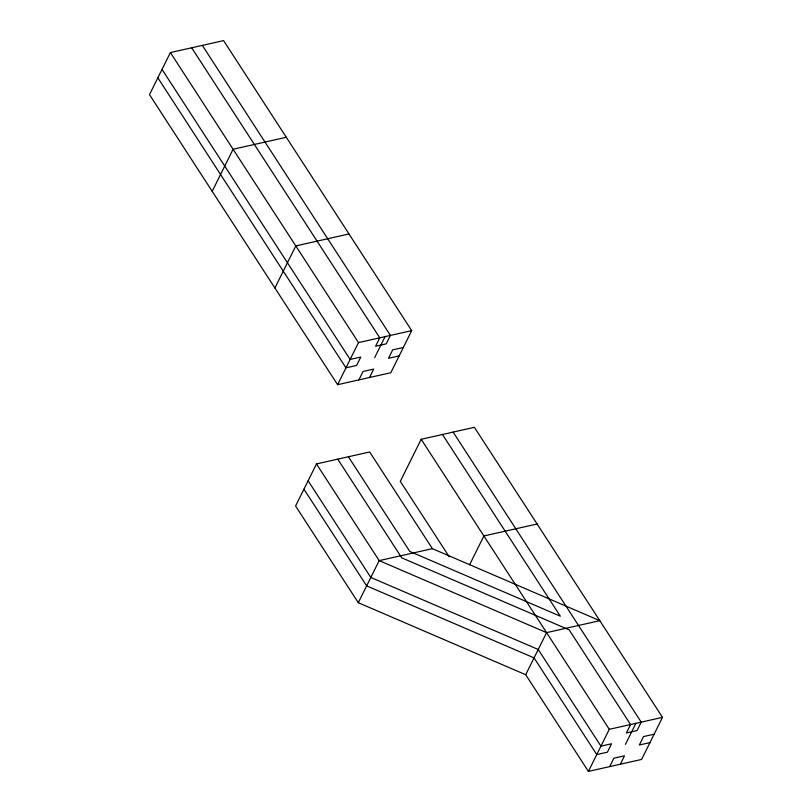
<?xml version="1.0" encoding="UTF-8"?>
<svg xmlns="http://www.w3.org/2000/svg" width="812" height="812" viewBox="0 0 812 812"><rect width="100%" height="100%" fill="white"/><g stroke="black" fill="none" stroke-linecap="round" stroke-linejoin="round"><path stroke-width="1.22" d="M170.388 52.567L149.499 94.639L337.599 384.685L390.816 372.718L411.694 330.636L223.594 40.6L170.388 52.567L358.488 342.603L337.599 384.685M212.196 191.317L233.085 149.246L286.301 137.279M274.903 287.996L295.791 245.924L348.998 233.957M316.467 463.946L379.174 560.625L546.588 632.639L599.804 620.683L432.38 548.658L369.683 451.979L316.467 463.946L295.578 506.018L358.285 602.697L525.699 674.721L588.406 771.4L641.612 759.433L662.501 717.361L474.401 427.315L421.184 439.282L400.306 481.364L449.219 556.788M358.884 379.894L363.065 371.48L373.703 369.084L369.531 377.499M374.647 357.656L385.091 336.625M358.285 602.697L379.174 560.625L432.38 548.658M469.6 564.756L483.891 535.961L537.097 524.004M525.699 674.721L546.588 632.639M588.406 771.4L609.294 729.318L662.501 717.361M609.69 766.619L613.862 758.195L624.509 755.81L620.327 764.224M625.453 744.381L635.897 723.34M358.488 342.603L411.694 330.636M403.341 347.475L392.703 349.86L388.522 358.275L399.169 355.889M654.147 734.19L643.5 736.586L639.328 745L649.965 742.604M202.31 45.381L390.41 335.427L386.238 343.841L375.591 346.237L379.772 337.822L191.673 47.776M453.116 432.106L641.216 722.142L637.044 730.556L626.397 732.952L630.579 724.537L569.171 629.858L401.757 557.844L337.751 459.156M442.469 434.501L560.31 616.186L409.796 551.439L348.399 456.76M421.184 439.282L609.294 729.318M162.035 69.396L350.134 359.432L360.772 357.047L356.6 365.461L345.953 367.846L157.853 77.81M308.113 480.775L370.82 577.454L538.234 649.478L600.941 746.157L611.578 743.762L607.406 752.176L596.759 754.571L534.063 657.893L366.638 585.868L303.942 489.189"/></g></svg>
